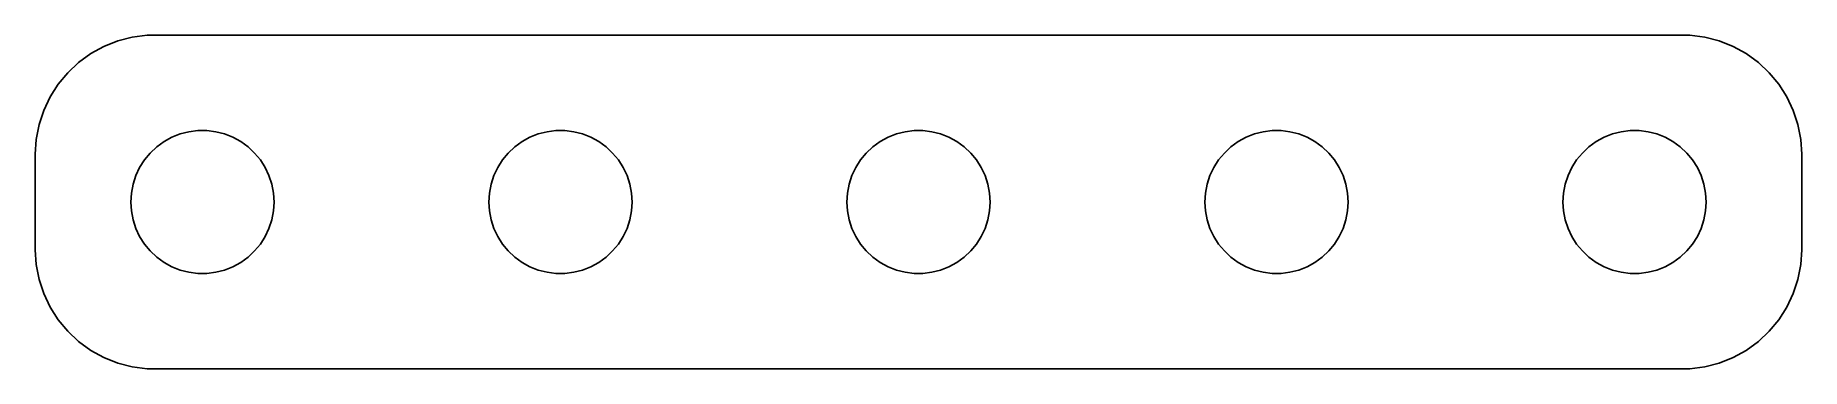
# Model space of a CAD drawing. Header units: metres. Extents: x -18.5 to 18.5, y 20.5 to 27.5.
import ezdxf

# ---------------------------------------------------------------- set-up
doc = ezdxf.new("R2010")
doc.units = ezdxf.units.M

msp = doc.modelspace()

# ---------------------------------------------------------------- linework, layer by layer
for p, q in [((-16.4684, 27.4557), (-16.7725, 27.3776)), ((-16.157, 27.4951), (-16.4684, 27.4557)), ((16.157, 27.4951), (-16.157, 27.4951)), ((16.4684, 27.4557), (16.157, 27.4951)), ((16.7725, 27.3776), (16.4684, 27.4557)), ((-17.3396, 27.1108), (-17.5936, 26.9263)), ((-17.0644, 27.2621), (-17.3396, 27.1108)), ((-16.7725, 27.3776), (-17.0644, 27.2621)), ((17.0644, 27.2621), (16.7725, 27.3776)), ((17.3396, 27.1108), (17.0644, 27.2621)), ((17.5936, 26.9263), (17.3396, 27.1108)), ((-17.8224, 26.7114), (-18.0225, 26.4695)), ((-17.5936, 26.9263), (-17.8224, 26.7114)), ((17.8224, 26.7114), (17.5936, 26.9263)), ((18.0225, 26.4695), (17.8224, 26.7114)), ((-18.0225, 26.4695), (-18.1908, 26.2044)), ((18.1908, 26.2044), (18.0225, 26.4695)), ((-18.3244, 25.9203), (-18.4214, 25.6217)), ((-18.1908, 26.2044), (-18.3244, 25.9203)), ((18.3244, 25.9203), (18.1908, 26.2044)), ((18.4214, 25.6217), (18.3244, 25.9203)), ((-18.4214, 25.6217), (-18.4803, 25.3133)), ((18.4803, 25.3133), (18.4214, 25.6217)), ((-18.4803, 25.3133), (-18.5, 25)), ((-15.9561, 25.1558), (-15.8037, 25.2665)), ((-15.8037, 25.2665), (-15.6387, 25.3572)), ((-15.6387, 25.3572), (-15.4635, 25.4266)), ((-15.4635, 25.4266), (-15.2811, 25.4734)), ((-15.2811, 25.4734), (-15.0942, 25.497)), ((-15.0942, 25.497), (-14.9058, 25.497)), ((-14.9058, 25.497), (-14.7189, 25.4734)), ((-14.7189, 25.4734), (-14.5365, 25.4266)), ((-14.5365, 25.4266), (-14.3613, 25.3572)), ((-14.3613, 25.3572), (-14.1963, 25.2665)), ((-14.1963, 25.2665), (-14.0439, 25.1558)), ((-8.45613, 25.1558), (-8.30373, 25.2665)), ((-8.30373, 25.2665), (-8.13866, 25.3572)), ((-8.13866, 25.3572), (-7.96352, 25.4266)), ((-7.96352, 25.4266), (-7.78107, 25.4734)), ((-7.78107, 25.4734), (-7.59418, 25.497)), ((-7.59418, 25.497), (-7.40581, 25.497)), ((-7.40581, 25.497), (-7.21892, 25.4734)), ((-7.21892, 25.4734), (-7.03647, 25.4266)), ((-7.03647, 25.4266), (-6.86133, 25.3572)), ((-6.86133, 25.3572), (-6.69626, 25.2665)), ((-6.69626, 25.2665), (-6.54385, 25.1558)), ((-0.956131, 25.1558), (-0.803726, 25.2665)), ((-0.803726, 25.2665), (-0.638657, 25.3572)), ((-0.638657, 25.3572), (-0.463516, 25.4266)), ((-0.463516, 25.4266), (-0.281067, 25.4734)), ((-0.281067, 25.4734), (-0.094177, 25.497)), ((-0.094177, 25.497), (0.094177, 25.497)), ((0.094177, 25.497), (0.281067, 25.4734)), ((0.281067, 25.4734), (0.463516, 25.4266)), ((0.463516, 25.4266), (0.638657, 25.3572)), ((0.638657, 25.3572), (0.803726, 25.2665)), ((0.803726, 25.2665), (0.956131, 25.1558)), ((6.54385, 25.1558), (6.69626, 25.2665)), ((6.69626, 25.2665), (6.86133, 25.3572)), ((6.86133, 25.3572), (7.03647, 25.4266)), ((7.03647, 25.4266), (7.21892, 25.4734)), ((7.21892, 25.4734), (7.40581, 25.497)), ((7.40581, 25.497), (7.59418, 25.497)), ((7.59418, 25.497), (7.78107, 25.4734)), ((7.78107, 25.4734), (7.96352, 25.4266)), ((7.96352, 25.4266), (8.13866, 25.3572)), ((8.13866, 25.3572), (8.30373, 25.2665)), ((8.30373, 25.2665), (8.45613, 25.1558)), ((14.0439, 25.1558), (14.1963, 25.2665)), ((14.1963, 25.2665), (14.3613, 25.3572)), ((14.3613, 25.3572), (14.5365, 25.4266)), ((14.5365, 25.4266), (14.7189, 25.4734)), ((14.7189, 25.4734), (14.9058, 25.497)), ((14.9058, 25.497), (15.0942, 25.497)), ((15.0942, 25.497), (15.2811, 25.4734)), ((15.2811, 25.4734), (15.4635, 25.4266)), ((15.4635, 25.4266), (15.6387, 25.3572)), ((15.6387, 25.3572), (15.8037, 25.2665)), ((15.8037, 25.2665), (15.9561, 25.1558)), ((18.5, 25), (18.4803, 25.3133)), ((-18.5, 25), (-18.5, 23)), ((-16.3145, 24.7226), (-16.2135, 24.8817)), ((-16.2135, 24.8817), (-16.0934, 25.0268)), ((-16.0934, 25.0268), (-15.9561, 25.1558)), ((-14.0439, 25.1558), (-13.9065, 25.0268)), ((-13.9065, 25.0268), (-13.7865, 24.8817)), ((-13.7865, 24.8817), (-13.6855, 24.7226)), ((-8.81445, 24.7226), (-8.71352, 24.8817)), ((-8.71352, 24.8817), (-8.59344, 25.0268)), ((-8.59344, 25.0268), (-8.45613, 25.1558)), ((-6.54385, 25.1558), (-6.40654, 25.0268)), ((-6.40654, 25.0268), (-6.28647, 24.8817)), ((-6.28647, 24.8817), (-6.18553, 24.7226)), ((-1.31445, 24.7226), (-1.21352, 24.8817)), ((-1.21352, 24.8817), (-1.09344, 25.0268)), ((-1.09344, 25.0268), (-0.956131, 25.1558)), ((0.956131, 25.1558), (1.09344, 25.0268)), ((1.09344, 25.0268), (1.21352, 24.8817)), ((1.21352, 24.8817), (1.31445, 24.7226)), ((6.18553, 24.7226), (6.28647, 24.8817)), ((6.28647, 24.8817), (6.40654, 25.0268)), ((6.40654, 25.0268), (6.54385, 25.1558)), ((8.45613, 25.1558), (8.59344, 25.0268)), ((8.59344, 25.0268), (8.71352, 24.8817)), ((8.71352, 24.8817), (8.81445, 24.7226)), ((13.6855, 24.7226), (13.7865, 24.8817)), ((13.7865, 24.8817), (13.9065, 25.0268)), ((13.9065, 25.0268), (14.0439, 25.1558)), ((15.9561, 25.1558), (16.0934, 25.0268)), ((16.0934, 25.0268), (16.2135, 24.8817)), ((16.2135, 24.8817), (16.3145, 24.7226)), ((18.5, 23), (18.5, 25)), ((-16.4529, 24.373), (-16.3947, 24.5522)), ((-16.3947, 24.5522), (-16.3145, 24.7226)), ((-13.6855, 24.7226), (-13.6053, 24.5522)), ((-13.6053, 24.5522), (-13.5471, 24.373)), ((-8.95287, 24.373), (-8.89465, 24.5522)), ((-8.89465, 24.5522), (-8.81445, 24.7226)), ((-6.18553, 24.7226), (-6.10533, 24.5522)), ((-6.10533, 24.5522), (-6.04712, 24.373)), ((-1.45287, 24.373), (-1.39465, 24.5522)), ((-1.39465, 24.5522), (-1.31445, 24.7226)), ((1.31445, 24.7226), (1.39465, 24.5522)), ((1.39465, 24.5522), (1.45287, 24.373)), ((6.04712, 24.373), (6.10533, 24.5522)), ((6.10533, 24.5522), (6.18553, 24.7226)), ((8.81445, 24.7226), (8.89465, 24.5522)), ((8.89465, 24.5522), (8.95287, 24.373)), ((13.5471, 24.373), (13.6053, 24.5522)), ((13.6053, 24.5522), (13.6855, 24.7226)), ((16.3145, 24.7226), (16.3947, 24.5522)), ((16.3947, 24.5522), (16.4529, 24.373)), ((-16.5, 24), (-16.4882, 24.188)), ((-16.4882, 24.188), (-16.4529, 24.373)), ((-13.5471, 24.373), (-13.5118, 24.188)), ((-13.5118, 24.188), (-13.5, 24)), ((-9, 24), (-8.98816, 24.188)), ((-8.98816, 24.188), (-8.95287, 24.373)), ((-6.04712, 24.373), (-6.01183, 24.188)), ((-6.01183, 24.188), (-6, 24)), ((-1.5, 24), (-1.48816, 24.188)), ((-1.48816, 24.188), (-1.45287, 24.373)), ((1.45287, 24.373), (1.48816, 24.188)), ((1.48816, 24.188), (1.5, 24)), ((6, 24), (6.01183, 24.188)), ((6.01183, 24.188), (6.04712, 24.373)), ((8.95287, 24.373), (8.98816, 24.188)), ((8.98816, 24.188), (9, 24)), ((13.5, 24), (13.5118, 24.188)), ((13.5118, 24.188), (13.5471, 24.373)), ((16.4529, 24.373), (16.4882, 24.188)), ((16.4882, 24.188), (16.5, 24)), ((-16.4882, 23.812), (-16.5, 24)), ((-16.4529, 23.627), (-16.4882, 23.812)), ((-13.5118, 23.812), (-13.5471, 23.627)), ((-13.5, 24), (-13.5118, 23.812)), ((-8.98816, 23.812), (-9, 24)), ((-8.95287, 23.627), (-8.98816, 23.812)), ((-6.01183, 23.812), (-6.04712, 23.627)), ((-6, 24), (-6.01183, 23.812)), ((-1.48816, 23.812), (-1.5, 24)), ((-1.45287, 23.627), (-1.48816, 23.812)), ((1.48816, 23.812), (1.45287, 23.627)), ((1.5, 24), (1.48816, 23.812)), ((6.01183, 23.812), (6, 24)), ((6.04712, 23.627), (6.01183, 23.812)), ((8.98816, 23.812), (8.95287, 23.627)), ((9, 24), (8.98816, 23.812)), ((13.5118, 23.812), (13.5, 24)), ((13.5471, 23.627), (13.5118, 23.812)), ((16.4882, 23.812), (16.4529, 23.627)), ((16.5, 24), (16.4882, 23.812)), ((-16.3947, 23.4478), (-16.4529, 23.627)), ((-16.3145, 23.2774), (-16.3947, 23.4478)), ((-13.6053, 23.4478), (-13.6855, 23.2774)), ((-13.5471, 23.627), (-13.6053, 23.4478)), ((-8.89465, 23.4478), (-8.95287, 23.627)), ((-8.81445, 23.2774), (-8.89465, 23.4478)), ((-6.10533, 23.4478), (-6.18553, 23.2774)), ((-6.04712, 23.627), (-6.10533, 23.4478)), ((-1.39465, 23.4478), (-1.45287, 23.627)), ((-1.31445, 23.2774), (-1.39465, 23.4478)), ((1.39465, 23.4478), (1.31445, 23.2774)), ((1.45287, 23.627), (1.39465, 23.4478)), ((6.10533, 23.4478), (6.04712, 23.627)), ((6.18553, 23.2774), (6.10533, 23.4478)), ((8.89465, 23.4478), (8.81445, 23.2774)), ((8.95287, 23.627), (8.89465, 23.4478)), ((13.6053, 23.4478), (13.5471, 23.627)), ((13.6855, 23.2774), (13.6053, 23.4478)), ((16.3947, 23.4478), (16.3145, 23.2774)), ((16.4529, 23.627), (16.3947, 23.4478)), ((-18.5, 23), (-18.4803, 22.6867)), ((-16.2135, 23.1183), (-16.3145, 23.2774)), ((-16.0934, 22.9732), (-16.2135, 23.1183)), ((-15.9561, 22.8442), (-16.0934, 22.9732)), ((-13.9065, 22.9732), (-14.0439, 22.8442)), ((-13.7865, 23.1183), (-13.9065, 22.9732)), ((-13.6855, 23.2774), (-13.7865, 23.1183)), ((-8.71352, 23.1183), (-8.81445, 23.2774)), ((-8.59344, 22.9732), (-8.71352, 23.1183)), ((-8.45613, 22.8442), (-8.59344, 22.9732)), ((-6.40654, 22.9732), (-6.54385, 22.8442)), ((-6.28647, 23.1183), (-6.40654, 22.9732)), ((-6.18553, 23.2774), (-6.28647, 23.1183)), ((-1.21352, 23.1183), (-1.31445, 23.2774)), ((-1.09344, 22.9732), (-1.21352, 23.1183)), ((-0.956131, 22.8442), (-1.09344, 22.9732)), ((1.09344, 22.9732), (0.956131, 22.8442)), ((1.21352, 23.1183), (1.09344, 22.9732)), ((1.31445, 23.2774), (1.21352, 23.1183)), ((6.28647, 23.1183), (6.18553, 23.2774)), ((6.40654, 22.9732), (6.28647, 23.1183)), ((6.54385, 22.8442), (6.40654, 22.9732)), ((8.59344, 22.9732), (8.45613, 22.8442)), ((8.71352, 23.1183), (8.59344, 22.9732)), ((8.81445, 23.2774), (8.71352, 23.1183)), ((13.7865, 23.1183), (13.6855, 23.2774)), ((13.9065, 22.9732), (13.7865, 23.1183)), ((14.0439, 22.8442), (13.9065, 22.9732)), ((16.0934, 22.9732), (15.9561, 22.8442)), ((16.2135, 23.1183), (16.0934, 22.9732)), ((16.3145, 23.2774), (16.2135, 23.1183)), ((18.4803, 22.6867), (18.5, 23)), ((-18.4803, 22.6867), (-18.4214, 22.3783)), ((-15.8037, 22.7335), (-15.9561, 22.8442)), ((-15.6387, 22.6428), (-15.8037, 22.7335)), ((-15.4635, 22.5734), (-15.6387, 22.6428)), ((-15.2811, 22.5266), (-15.4635, 22.5734)), ((-14.5365, 22.5734), (-14.7189, 22.5266)), ((-14.3613, 22.6428), (-14.5365, 22.5734)), ((-14.1963, 22.7335), (-14.3613, 22.6428)), ((-14.0439, 22.8442), (-14.1963, 22.7335)), ((-8.30373, 22.7335), (-8.45613, 22.8442)), ((-8.13866, 22.6428), (-8.30373, 22.7335)), ((-7.96352, 22.5734), (-8.13866, 22.6428)), ((-7.78107, 22.5266), (-7.96352, 22.5734)), ((-7.03647, 22.5734), (-7.21892, 22.5266)), ((-6.86133, 22.6428), (-7.03647, 22.5734)), ((-6.69626, 22.7335), (-6.86133, 22.6428)), ((-6.54385, 22.8442), (-6.69626, 22.7335)), ((-0.803726, 22.7335), (-0.956131, 22.8442)), ((-0.638657, 22.6428), (-0.803726, 22.7335)), ((-0.463516, 22.5734), (-0.638657, 22.6428)), ((-0.281067, 22.5266), (-0.463516, 22.5734)), ((0.463516, 22.5734), (0.281067, 22.5266)), ((0.638657, 22.6428), (0.463516, 22.5734)), ((0.803726, 22.7335), (0.638657, 22.6428)), ((0.956131, 22.8442), (0.803726, 22.7335)), ((6.69626, 22.7335), (6.54385, 22.8442)), ((6.86133, 22.6428), (6.69626, 22.7335)), ((7.03647, 22.5734), (6.86133, 22.6428)), ((7.21892, 22.5266), (7.03647, 22.5734)), ((7.96352, 22.5734), (7.78107, 22.5266)), ((8.13866, 22.6428), (7.96352, 22.5734)), ((8.30373, 22.7335), (8.13866, 22.6428)), ((8.45613, 22.8442), (8.30373, 22.7335)), ((14.1963, 22.7335), (14.0439, 22.8442)), ((14.3613, 22.6428), (14.1963, 22.7335)), ((14.5365, 22.5734), (14.3613, 22.6428)), ((14.7189, 22.5266), (14.5365, 22.5734)), ((15.4635, 22.5734), (15.2811, 22.5266)), ((15.6387, 22.6428), (15.4635, 22.5734)), ((15.8037, 22.7335), (15.6387, 22.6428)), ((15.9561, 22.8442), (15.8037, 22.7335)), ((18.4214, 22.3783), (18.4803, 22.6867)), ((-18.4214, 22.3783), (-18.3244, 22.0797)), ((-15.0942, 22.503), (-15.2811, 22.5266)), ((-14.9058, 22.503), (-15.0942, 22.503)), ((-14.7189, 22.5266), (-14.9058, 22.503)), ((-7.59418, 22.503), (-7.78107, 22.5266)), ((-7.40581, 22.503), (-7.59418, 22.503)), ((-7.21892, 22.5266), (-7.40581, 22.503)), ((-0.094177, 22.503), (-0.281067, 22.5266)), ((0.094177, 22.503), (-0.094177, 22.503)), ((0.281067, 22.5266), (0.094177, 22.503)), ((7.40581, 22.503), (7.21892, 22.5266)), ((7.59418, 22.503), (7.40581, 22.503)), ((7.78107, 22.5266), (7.59418, 22.503)), ((14.9058, 22.503), (14.7189, 22.5266)), ((15.0942, 22.503), (14.9058, 22.503)), ((15.2811, 22.5266), (15.0942, 22.503)), ((18.3244, 22.0797), (18.4214, 22.3783)), ((-18.3244, 22.0797), (-18.1908, 21.7956)), ((18.1908, 21.7956), (18.3244, 22.0797)), ((-18.1908, 21.7956), (-18.0225, 21.5305)), ((-18.0225, 21.5305), (-17.8224, 21.2886)), ((17.8224, 21.2886), (18.0225, 21.5305)), ((18.0225, 21.5305), (18.1908, 21.7956)), ((-17.8224, 21.2886), (-17.5936, 21.0737)), ((17.5936, 21.0737), (17.8224, 21.2886)), ((-17.5936, 21.0737), (-17.3396, 20.8892)), ((-17.3396, 20.8892), (-17.0644, 20.7379)), ((-17.0644, 20.7379), (-16.7725, 20.6224)), ((16.7725, 20.6224), (17.0644, 20.7379)), ((17.0644, 20.7379), (17.3396, 20.8892)), ((17.3396, 20.8892), (17.5936, 21.0737)), ((-16.7725, 20.6224), (-16.4684, 20.5443)), ((-16.4684, 20.5443), (-16.157, 20.5049)), ((-16.157, 20.5049), (16.157, 20.5049)), ((16.157, 20.5049), (16.4684, 20.5443)), ((16.4684, 20.5443), (16.7725, 20.6224))]:
    msp.add_line(p, q)

doc.saveas('drawing.dxf')
